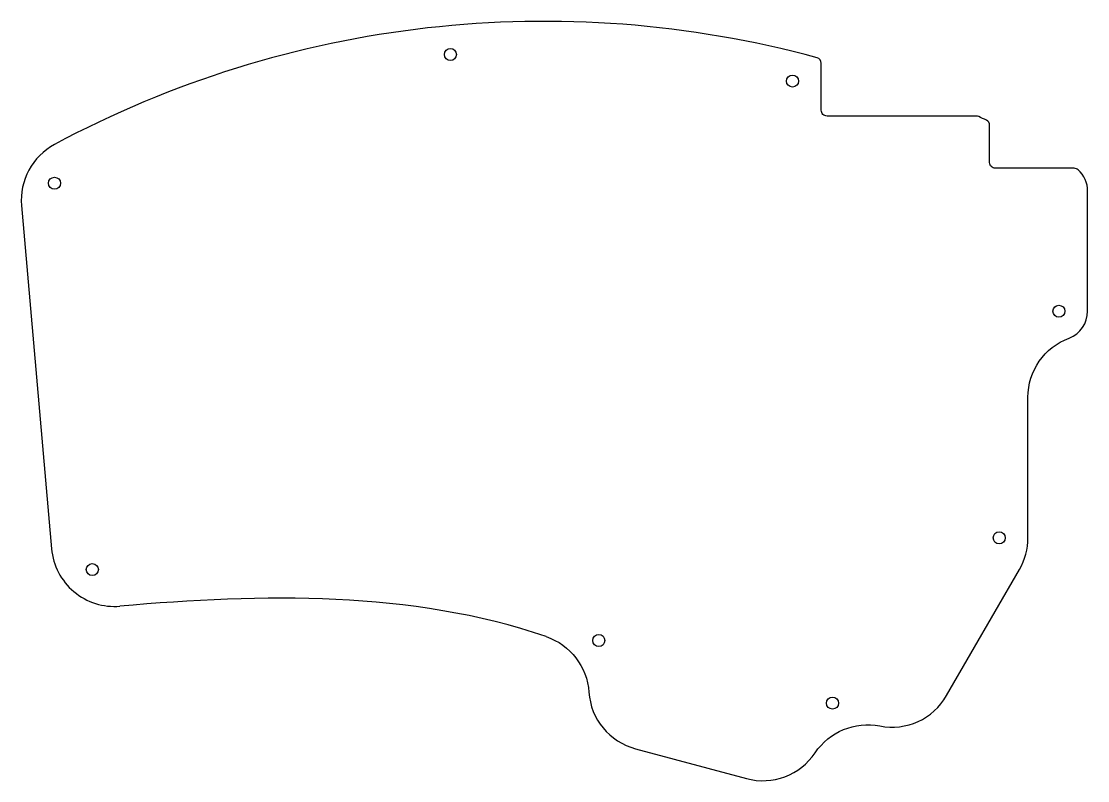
# Model space of a CAD drawing. Header units: millimetres. Extents: x 136 to 313, y 130 to 256.
import ezdxf

# ---------------------------------------------------------------- set-up
doc = ezdxf.new("R2010")
doc.units = ezdxf.units.MM

msp = doc.modelspace()

# ---------------------------------------------------------------- linework, layer by layer
msp.add_lwpolyline([(222.91, 154.18, -0.301936), (229.97, 144.98, 0.320593), (237.71, 135.58), (256.11, 130.64, 0.320593), (267.52, 134.92, -0.301936), (278.24, 139.36, 0.320593), (289.33, 144.4), (301.42, 165.35, 0.131652), (302.82, 170.58), (302.82, 193.89, -0.31304), (309.64, 203.71, 0.31304), (312.73, 208.17), (312.73, 228.09, 0.213094), (311.15, 231.64, 0.184807), (310.51, 231.89), (297.43, 231.89, -0.414214), (296.47, 232.84), (296.47, 239.01, 0.290421), (295.93, 239.87, 0.002048), (294.65, 240.47, 0.108428), (294.25, 240.55), (269.49, 240.55, -0.414214), (268.53, 241.51), (268.53, 249.31), (268.53, 249.31, 0.338307), (267.83, 250.22, 0.191867), (141.32, 235.84, 0.299972), (135.84, 225.69), (140.82, 168.76, 0.414214), (152.17, 159.24)], format="xyb")
for centre in [(206.99, 250.77), (263.76, 246.36), (141.3, 229.41), (307.97, 208.17), (298.06, 170.58), (147.58, 165.3), (231.61, 153.55), (270.39, 143.16)]:
    msp.add_circle(centre, 1)
msp.add_open_spline([(222.91, 154.18), (200.55, 161.84), (175.72, 161.3), (152.17, 159.24)], degree=3)

doc.saveas('drawing.dxf')
